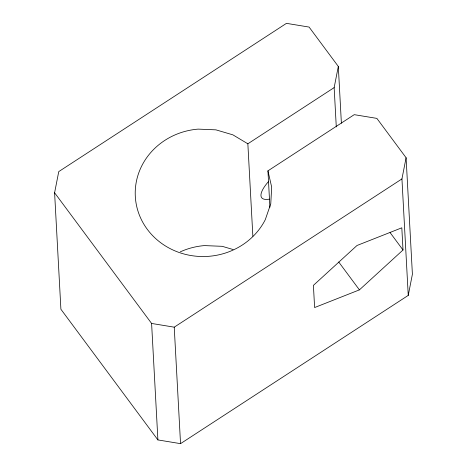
<?xml version="1.0" encoding="UTF-8"?>
<svg xmlns="http://www.w3.org/2000/svg" width="467" height="467" viewBox="0 0 467 467"><rect width="100%" height="100%" fill="white"/><g stroke="black" fill="none" stroke-linecap="round" stroke-linejoin="round"><path stroke-width="0.7" d="M269.908 207.255L267.941 170.852L354.243 114.666L376.875 118.39L406.097 157.753L412.402 274.228L408.246 295.395L180.542 443.65L157.904 439.926L60.903 309.247L54.598 192.772L58.754 171.605L286.458 23.35L309.096 27.074L338.312 66.437L341.389 123.218M336.287 126.919L334.156 87.603L338.312 66.437M408.246 295.395L401.941 178.919L406.097 157.753M359.415 289.873L403.015 249.997L401.813 227.803L357.01 245.49L313.41 285.36L314.612 307.555L359.415 289.873L338.721 261.993M252.863 236.249L247.854 143.795L334.156 87.603M54.598 192.772L151.6 323.45L174.232 327.174L401.941 178.919M233.074 249.524L222.21 246.319L204.388 245.595A68.351 63.816 -3.1 0 0 180.35 251.818M247.854 143.795L232.875 134.846L215.9 129.844L198.084 129.12A68.351 63.816 -3.1 0 0 147.298 229.332A68.351 63.816 -3.1 0 0 265.291 219.659L270.772 203.764L271.677 187.121L267.941 170.852M390.079 232.572L403.015 249.997M174.232 327.174L180.542 443.65M151.6 323.45L157.904 439.926M269.307 199.146A35.801 10.916 -36.6 0 1 268.583 181.459"/></g></svg>
